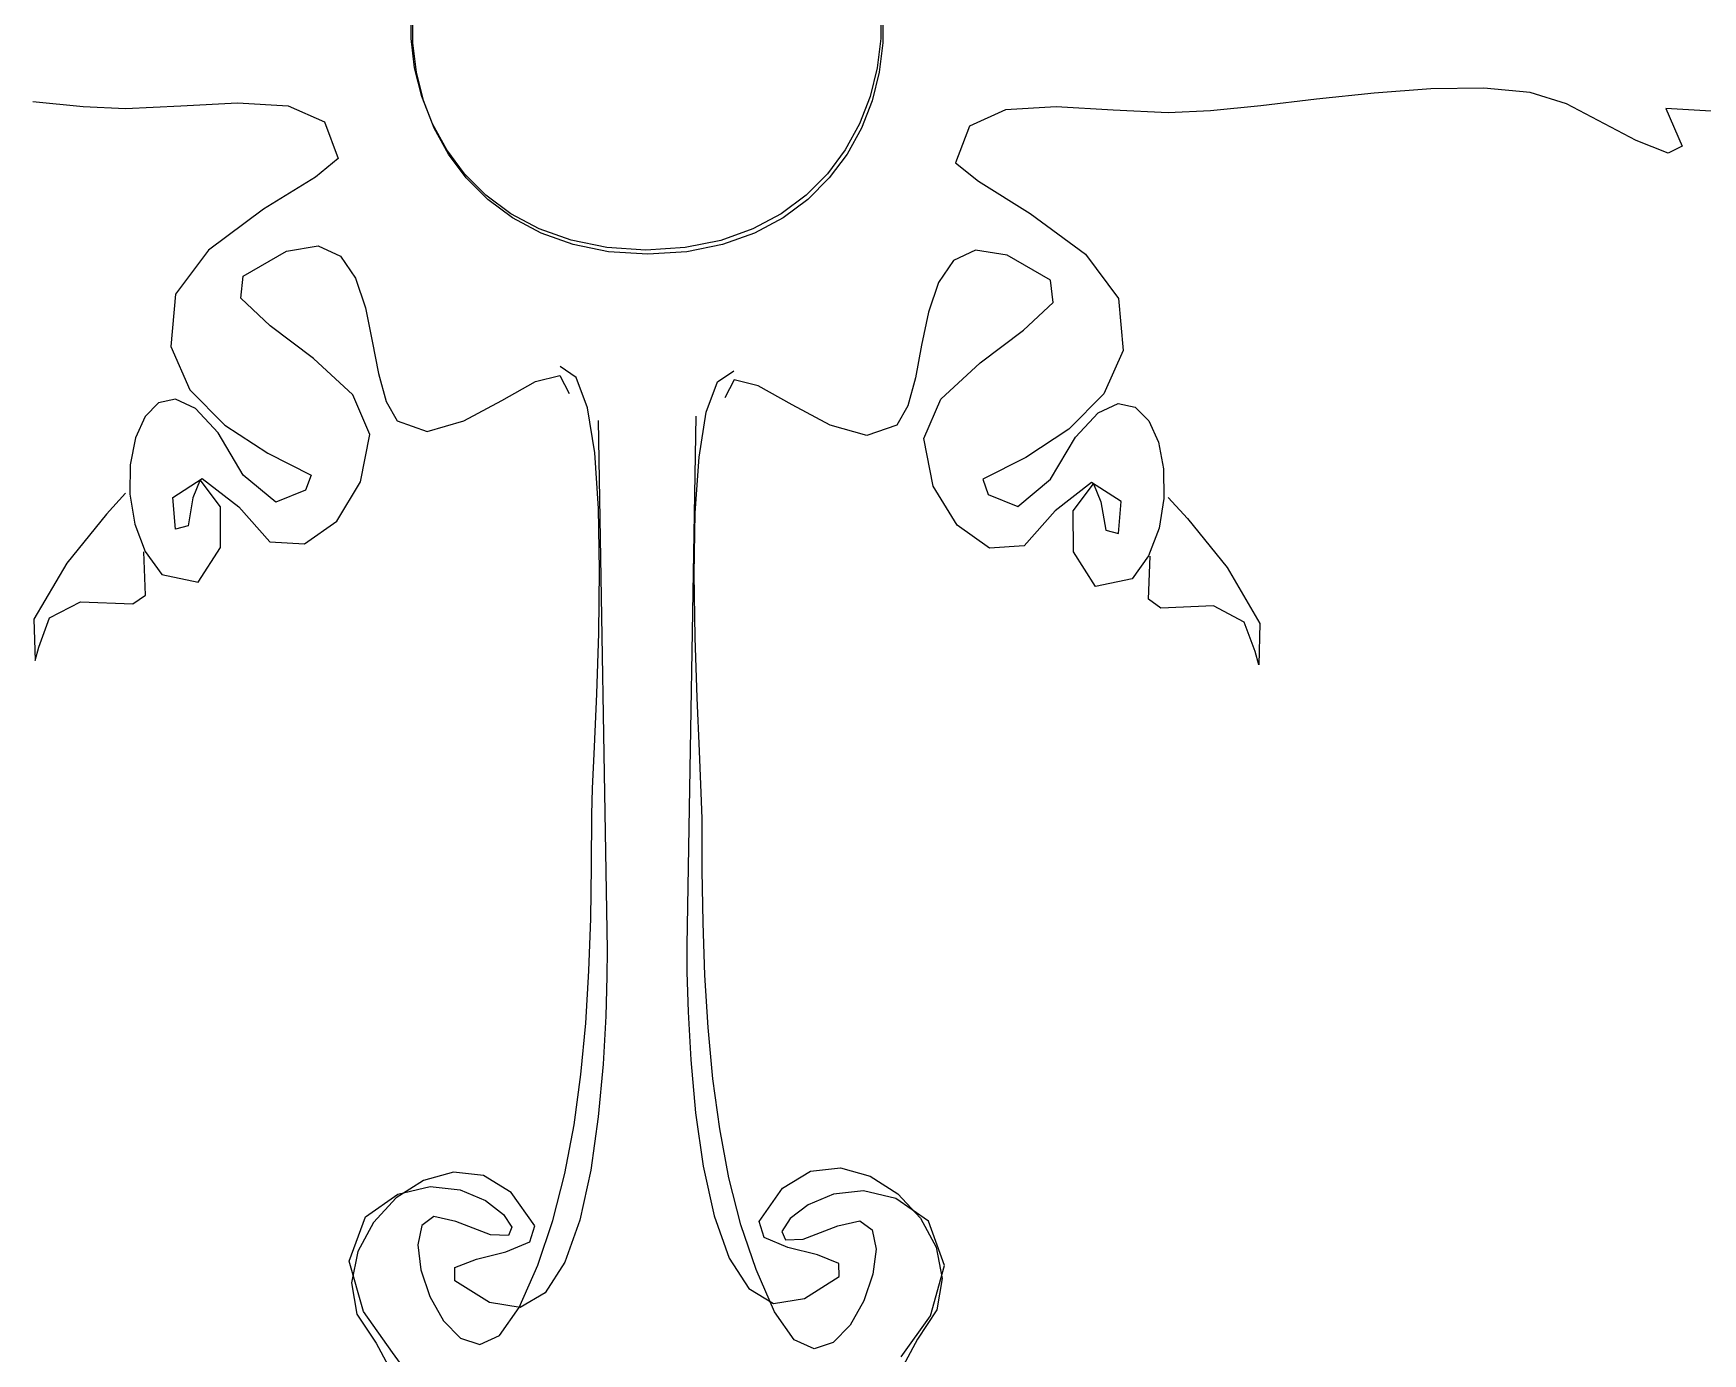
# Model space of a CAD drawing. Header units: centimetres. Extents: x -377343 to 693706, y 194584 to 813780.
# Drawn here: x 194837.48 to 194879.01, y 498032.04 to 498064.91 of the extents above; entities that cross this region are included whole.
import ezdxf

# ---------------------------------------------------------------- set-up
doc = ezdxf.new("R2010")
doc.units = ezdxf.units.CM
doc.layers.add('Layer1', color=7, linetype='Continuous')
doc.layers.add('PIPA', color=11, linetype='Continuous')

msp = doc.modelspace()

# ---------------------------------------------------------------- linework, layer by layer
at = {"layer": 'Layer1'}
for p, q in [((194846.876, 498064.779), (194846.876, 498065.513)), ((194846.876, 498064.779), (194846.876, 498065.513)), ((194846.922, 498064.673), (194846.922, 498065.407)), ((194846.922, 498064.673), (194846.922, 498065.407)), ((194858.565, 498065.511), (194858.565, 498064.778)), ((194858.565, 498065.511), (194858.565, 498064.778)), ((194858.611, 498065.405), (194858.611, 498064.672)), ((194858.611, 498065.405), (194858.611, 498064.672)), ((194846.964, 498064.051), (194846.876, 498064.779)), ((194846.964, 498064.051), (194846.876, 498064.779)), ((194847.01, 498063.945), (194846.922, 498064.673)), ((194847.01, 498063.945), (194846.922, 498064.673)), ((194858.565, 498064.778), (194858.476, 498064.05)), ((194858.565, 498064.778), (194858.476, 498064.05)), ((194858.611, 498064.672), (194858.522, 498063.944)), ((194858.611, 498064.672), (194858.522, 498063.944)), ((194847.141, 498063.34), (194846.964, 498064.051)), ((194847.141, 498063.34), (194846.964, 498064.051)), ((194858.476, 498064.05), (194858.299, 498063.338)), ((194858.476, 498064.05), (194858.299, 498063.338)), ((194847.187, 498063.234), (194847.01, 498063.945)), ((194847.187, 498063.234), (194847.01, 498063.945)), ((194858.522, 498063.944), (194858.345, 498063.232)), ((194858.522, 498063.944), (194858.345, 498063.232)), ((194837.462, 498063.213), (194838.717, 498063.086)), ((194837.462, 498063.213), (194838.717, 498063.086)), ((194841.143, 498063.101), (194842.558, 498063.183)), ((194841.143, 498063.101), (194842.558, 498063.183)), ((194842.558, 498063.183), (194843.816, 498063.108)), ((194842.558, 498063.183), (194843.816, 498063.108)), ((194847.407, 498062.656), (194847.141, 498063.34)), ((194847.407, 498062.656), (194847.141, 498063.34)), ((194847.453, 498062.55), (194847.187, 498063.234)), ((194847.453, 498062.55), (194847.187, 498063.234)), ((194858.299, 498063.338), (194858.033, 498062.655)), ((194858.299, 498063.338), (194858.033, 498062.655)), ((194858.345, 498063.232), (194858.079, 498062.549)), ((194858.345, 498063.232), (194858.079, 498062.549)), ((194869.405, 498063.267), (194868.024, 498063.107)), ((194869.405, 498063.267), (194868.024, 498063.107)), ((194870.839, 498063.422), (194869.405, 498063.267)), ((194870.839, 498063.422), (194869.405, 498063.267)), ((194872.252, 498063.528), (194870.839, 498063.422)), ((194872.252, 498063.528), (194870.839, 498063.422)), ((194873.57, 498063.547), (194872.252, 498063.528)), ((194873.57, 498063.547), (194872.252, 498063.528)), ((194874.719, 498063.436), (194873.57, 498063.547)), ((194874.719, 498063.436), (194873.57, 498063.547)), ((194875.625, 498063.154), (194874.719, 498063.436)), ((194875.625, 498063.154), (194874.719, 498063.436)), ((194838.717, 498063.086), (194839.771, 498063.035)), ((194838.717, 498063.086), (194839.771, 498063.035)), ((194839.771, 498063.035), (194841.143, 498063.101)), ((194839.771, 498063.035), (194841.143, 498063.101)), ((194843.816, 498063.108), (194844.718, 498062.704)), ((194843.816, 498063.108), (194844.718, 498062.704)), ((194861.67, 498063.002), (194860.768, 498062.598)), ((194861.67, 498063.002), (194860.768, 498062.598)), ((194862.929, 498063.077), (194861.67, 498063.002)), ((194862.929, 498063.077), (194861.67, 498063.002)), ((194864.344, 498062.995), (194862.929, 498063.077)), ((194864.344, 498062.995), (194862.929, 498063.077)), ((194865.716, 498062.929), (194864.344, 498062.995)), ((194865.716, 498062.929), (194864.344, 498062.995)), ((194866.77, 498062.98), (194865.716, 498062.929)), ((194866.77, 498062.98), (194865.716, 498062.929)), ((194868.024, 498063.107), (194866.77, 498062.98)), ((194868.024, 498063.107), (194866.77, 498062.98)), ((194876.412, 498062.743), (194875.625, 498063.154)), ((194876.412, 498062.743), (194875.625, 498063.154)), ((194878.102, 498063.042), (194878.504, 498062.102)), ((194878.102, 498063.042), (194878.504, 498062.102)), ((194879.787, 498062.936), (194878.102, 498063.042)), ((194879.787, 498062.936), (194878.102, 498063.042)), ((194844.718, 498062.704), (194845.063, 498061.796)), ((194844.718, 498062.704), (194845.063, 498061.796)), ((194847.761, 498062.011), (194847.407, 498062.656)), ((194847.761, 498062.011), (194847.407, 498062.656)), ((194847.807, 498061.905), (194847.453, 498062.55)), ((194847.807, 498061.905), (194847.453, 498062.55)), ((194858.033, 498062.655), (194857.679, 498062.01)), ((194858.033, 498062.655), (194857.679, 498062.01)), ((194858.079, 498062.549), (194857.725, 498061.904)), ((194858.079, 498062.549), (194857.725, 498061.904)), ((194860.768, 498062.598), (194860.423, 498061.69)), ((194860.768, 498062.598), (194860.423, 498061.69)), ((194877.357, 498062.239), (194876.412, 498062.743)), ((194877.357, 498062.239), (194876.412, 498062.743)), ((194848.204, 498061.416), (194847.761, 498062.011)), ((194848.204, 498061.416), (194847.761, 498062.011)), ((194857.679, 498062.01), (194857.236, 498061.415)), ((194857.679, 498062.01), (194857.236, 498061.415)), ((194878.155, 498061.93), (194877.357, 498062.239)), ((194878.155, 498061.93), (194877.357, 498062.239)), ((194878.504, 498062.102), (194878.155, 498061.93)), ((194878.504, 498062.102), (194878.155, 498061.93)), ((194845.063, 498061.796), (194844.493, 498061.332)), ((194845.063, 498061.796), (194844.493, 498061.332)), ((194848.249, 498061.31), (194847.807, 498061.905)), ((194848.249, 498061.31), (194847.807, 498061.905)), ((194857.725, 498061.904), (194857.282, 498061.309)), ((194857.725, 498061.904), (194857.282, 498061.309)), ((194860.423, 498061.69), (194860.993, 498061.226)), ((194860.423, 498061.69), (194860.993, 498061.226)), ((194844.493, 498061.332), (194843.205, 498060.53)), ((194844.493, 498061.332), (194843.205, 498060.53)), ((194848.735, 498060.882), (194848.204, 498061.416)), ((194848.735, 498060.882), (194848.204, 498061.416)), ((194848.781, 498060.776), (194848.249, 498061.31)), ((194848.781, 498060.776), (194848.249, 498061.31)), ((194857.236, 498061.415), (194856.705, 498060.881)), ((194857.236, 498061.415), (194856.705, 498060.881)), ((194857.282, 498061.309), (194856.751, 498060.775)), ((194857.282, 498061.309), (194856.751, 498060.775)), ((194860.993, 498061.226), (194862.281, 498060.424)), ((194860.993, 498061.226), (194862.281, 498060.424)), ((194849.355, 498060.42), (194848.735, 498060.882)), ((194849.355, 498060.42), (194848.735, 498060.882)), ((194849.4, 498060.314), (194848.781, 498060.776)), ((194849.4, 498060.314), (194848.781, 498060.776)), ((194856.705, 498060.881), (194856.085, 498060.419)), ((194856.705, 498060.881), (194856.085, 498060.419)), ((194856.751, 498060.775), (194856.131, 498060.313)), ((194856.751, 498060.775), (194856.131, 498060.313)), ((194843.205, 498060.53), (194841.833, 498059.516)), ((194843.205, 498060.53), (194841.833, 498059.516)), ((194850.063, 498060.041), (194849.355, 498060.42)), ((194850.063, 498060.041), (194849.355, 498060.42)), ((194850.109, 498059.935), (194849.4, 498060.314)), ((194850.109, 498059.935), (194849.4, 498060.314)), ((194856.085, 498060.419), (194855.377, 498060.041)), ((194856.085, 498060.419), (194855.377, 498060.041)), ((194856.131, 498060.313), (194855.423, 498059.935)), ((194856.131, 498060.313), (194855.423, 498059.935)), ((194862.281, 498060.424), (194863.654, 498059.41)), ((194862.281, 498060.424), (194863.654, 498059.41)), ((194850.86, 498059.757), (194850.063, 498060.041)), ((194850.86, 498059.757), (194850.063, 498060.041)), ((194850.906, 498059.651), (194850.109, 498059.935)), ((194850.906, 498059.651), (194850.109, 498059.935)), ((194855.377, 498060.041), (194854.58, 498059.756)), ((194855.377, 498060.041), (194854.58, 498059.756)), ((194855.423, 498059.935), (194854.626, 498059.65)), ((194855.423, 498059.935), (194854.626, 498059.65)), ((194841.833, 498059.516), (194841.009, 498058.418)), ((194841.833, 498059.516), (194841.009, 498058.418)), ((194842.698, 498058.869), (194843.775, 498059.49)), ((194842.698, 498058.869), (194843.775, 498059.49)), ((194843.775, 498059.49), (194844.563, 498059.621)), ((194843.775, 498059.49), (194844.563, 498059.621)), ((194844.563, 498059.621), (194845.117, 498059.361)), ((194844.563, 498059.621), (194845.117, 498059.361)), ((194851.745, 498059.577), (194850.86, 498059.757)), ((194851.745, 498059.577), (194850.86, 498059.757)), ((194851.791, 498059.471), (194850.906, 498059.651)), ((194851.791, 498059.471), (194850.906, 498059.651)), ((194852.719, 498059.515), (194851.745, 498059.577)), ((194852.719, 498059.515), (194851.745, 498059.577)), ((194852.765, 498059.409), (194851.791, 498059.471)), ((194852.765, 498059.409), (194851.791, 498059.471)), ((194852.72, 498059.515), (194852.719, 498059.515)), ((194852.72, 498059.515), (194852.719, 498059.515)), ((194853.694, 498059.577), (194852.72, 498059.515)), ((194853.694, 498059.577), (194852.72, 498059.515)), ((194853.74, 498059.471), (194852.766, 498059.409)), ((194853.74, 498059.471), (194852.766, 498059.409)), ((194854.58, 498059.756), (194853.694, 498059.577)), ((194854.58, 498059.756), (194853.694, 498059.577)), ((194854.626, 498059.65), (194853.74, 498059.471)), ((194854.626, 498059.65), (194853.74, 498059.471)), ((194860.923, 498059.515), (194860.369, 498059.255)), ((194860.923, 498059.515), (194860.369, 498059.255)), ((194861.711, 498059.384), (194860.923, 498059.515)), ((194861.711, 498059.384), (194860.923, 498059.515)), ((194845.117, 498059.361), (194845.491, 498058.812)), ((194845.117, 498059.361), (194845.491, 498058.812)), ((194852.766, 498059.409), (194852.765, 498059.409)), ((194852.766, 498059.409), (194852.765, 498059.409)), ((194860.369, 498059.255), (194859.996, 498058.706)), ((194860.369, 498059.255), (194859.996, 498058.706)), ((194862.788, 498058.763), (194861.711, 498059.384)), ((194862.788, 498058.763), (194861.711, 498059.384)), ((194863.654, 498059.41), (194864.477, 498058.312)), ((194863.654, 498059.41), (194864.477, 498058.312)), ((194842.637, 498058.318), (194842.698, 498058.869)), ((194842.637, 498058.318), (194842.698, 498058.869)), ((194845.491, 498058.812), (194845.737, 498058.075)), ((194845.491, 498058.812), (194845.737, 498058.075)), ((194859.996, 498058.706), (194859.75, 498057.969)), ((194859.996, 498058.706), (194859.75, 498057.969)), ((194862.849, 498058.212), (194862.788, 498058.763)), ((194862.849, 498058.212), (194862.788, 498058.763)), ((194841.009, 498058.418), (194840.896, 498057.117)), ((194841.009, 498058.418), (194840.896, 498057.117)), ((194843.37, 498057.627), (194842.637, 498058.318)), ((194843.37, 498057.627), (194842.637, 498058.318)), ((194862.116, 498057.521), (194862.849, 498058.212)), ((194862.116, 498057.521), (194862.849, 498058.212)), ((194864.477, 498058.312), (194864.591, 498057.011)), ((194864.477, 498058.312), (194864.591, 498057.011)), ((194845.737, 498058.075), (194845.91, 498057.25)), ((194845.737, 498058.075), (194845.91, 498057.25)), ((194859.75, 498057.969), (194859.577, 498057.144)), ((194859.75, 498057.969), (194859.577, 498057.144)), ((194844.45, 498056.817), (194843.37, 498057.627)), ((194844.45, 498056.817), (194843.37, 498057.627)), ((194861.037, 498056.711), (194862.116, 498057.521)), ((194861.037, 498056.711), (194862.116, 498057.521)), ((194840.896, 498057.117), (194841.371, 498056.038)), ((194840.896, 498057.117), (194841.371, 498056.038)), ((194845.91, 498057.25), (194846.063, 498056.44)), ((194845.91, 498057.25), (194846.063, 498056.44)), ((194859.577, 498057.144), (194859.423, 498056.334)), ((194859.577, 498057.144), (194859.423, 498056.334)), ((194864.591, 498057.011), (194864.115, 498055.932)), ((194864.591, 498057.011), (194864.115, 498055.932)), ((194845.426, 498055.91), (194844.45, 498056.817)), ((194845.426, 498055.91), (194844.45, 498056.817)), ((194850.986, 498056.341), (194850.581, 498056.617)), ((194850.986, 498056.341), (194850.581, 498056.617)), ((194860.06, 498055.804), (194861.037, 498056.711)), ((194860.06, 498055.804), (194861.037, 498056.711)), ((194846.063, 498056.44), (194846.251, 498055.745)), ((194846.063, 498056.44), (194846.251, 498055.745)), ((194849.131, 498055.772), (194849.972, 498056.241)), ((194849.131, 498055.772), (194849.972, 498056.241)), ((194849.972, 498056.241), (194850.575, 498056.391)), ((194849.972, 498056.241), (194850.575, 498056.391)), ((194850.575, 498056.391), (194850.806, 498055.941)), ((194850.575, 498056.391), (194850.806, 498055.941)), ((194851.268, 498055.587), (194850.986, 498056.341)), ((194851.268, 498055.587), (194850.986, 498056.341)), ((194854.218, 498055.481), (194854.5, 498056.235)), ((194854.218, 498055.481), (194854.5, 498056.235)), ((194854.5, 498056.235), (194854.906, 498056.51)), ((194854.5, 498056.235), (194854.906, 498056.51)), ((194854.911, 498056.285), (194854.68, 498055.835)), ((194854.911, 498056.285), (194854.68, 498055.835)), ((194855.514, 498056.135), (194854.911, 498056.285)), ((194855.514, 498056.135), (194854.911, 498056.285)), ((194856.355, 498055.666), (194855.514, 498056.135)), ((194856.355, 498055.666), (194855.514, 498056.135)), ((194859.423, 498056.334), (194859.235, 498055.639)), ((194859.423, 498056.334), (194859.235, 498055.639)), ((194840.59, 498055.714), (194840.254, 498055.372)), ((194840.59, 498055.714), (194840.254, 498055.372)), ((194841.013, 498055.801), (194840.59, 498055.714)), ((194841.013, 498055.801), (194840.59, 498055.714)), ((194841.512, 498055.571), (194841.013, 498055.801)), ((194841.512, 498055.571), (194841.013, 498055.801)), ((194841.371, 498056.038), (194842.242, 498055.159)), ((194841.371, 498056.038), (194842.242, 498055.159)), ((194845.851, 498054.927), (194845.426, 498055.91)), ((194845.851, 498054.927), (194845.426, 498055.91)), ((194846.251, 498055.745), (194846.527, 498055.265)), ((194846.251, 498055.745), (194846.527, 498055.265)), ((194848.187, 498055.265), (194849.131, 498055.772)), ((194848.187, 498055.265), (194849.131, 498055.772)), ((194859.635, 498054.821), (194860.06, 498055.804)), ((194859.635, 498054.821), (194860.06, 498055.804)), ((194864.115, 498055.932), (194863.245, 498055.053)), ((194864.115, 498055.932), (194863.245, 498055.053)), ((194863.974, 498055.465), (194864.474, 498055.695)), ((194863.974, 498055.465), (194864.474, 498055.695)), ((194864.474, 498055.695), (194864.897, 498055.608)), ((194864.474, 498055.695), (194864.897, 498055.608)), ((194840.254, 498055.372), (194840.017, 498054.837)), ((194840.254, 498055.372), (194840.017, 498054.837)), ((194842.078, 498054.963), (194841.512, 498055.571)), ((194842.078, 498054.963), (194841.512, 498055.571)), ((194851.446, 498054.464), (194851.268, 498055.587)), ((194851.446, 498054.464), (194851.268, 498055.587)), ((194851.527, 498055.272), (194851.753, 498042.097)), ((194851.527, 498055.272), (194851.753, 498042.097)), ((194853.959, 498055.378), (194853.734, 498042.203)), ((194853.959, 498055.378), (194853.734, 498042.203)), ((194854.04, 498054.358), (194854.218, 498055.481)), ((194854.04, 498054.358), (194854.218, 498055.481)), ((194857.3, 498055.159), (194856.355, 498055.666)), ((194857.3, 498055.159), (194856.355, 498055.666)), ((194859.235, 498055.639), (194858.959, 498055.159)), ((194859.235, 498055.639), (194858.959, 498055.159)), ((194863.409, 498054.857), (194863.974, 498055.465)), ((194863.409, 498054.857), (194863.974, 498055.465)), ((194864.897, 498055.608), (194865.232, 498055.266)), ((194864.897, 498055.608), (194865.232, 498055.266)), ((194842.698, 498053.914), (194842.078, 498054.963)), ((194842.698, 498053.914), (194842.078, 498054.963)), ((194842.242, 498055.159), (194843.312, 498054.458)), ((194842.242, 498055.159), (194843.312, 498054.458)), ((194845.62, 498053.745), (194845.851, 498054.927)), ((194845.62, 498053.745), (194845.851, 498054.927)), ((194846.527, 498055.265), (194847.274, 498055.002)), ((194846.527, 498055.265), (194847.274, 498055.002)), ((194847.274, 498055.002), (194848.187, 498055.265)), ((194847.274, 498055.002), (194848.187, 498055.265)), ((194858.212, 498054.896), (194857.3, 498055.159)), ((194858.212, 498054.896), (194857.3, 498055.159)), ((194858.959, 498055.159), (194858.212, 498054.896)), ((194858.959, 498055.159), (194858.212, 498054.896)), ((194863.245, 498055.053), (194862.175, 498054.352)), ((194863.245, 498055.053), (194862.175, 498054.352)), ((194862.788, 498053.808), (194863.409, 498054.857)), ((194862.788, 498053.808), (194863.409, 498054.857)), ((194865.232, 498055.266), (194865.47, 498054.731)), ((194865.232, 498055.266), (194865.47, 498054.731)), ((194840.017, 498054.837), (194839.888, 498054.171)), ((194840.017, 498054.837), (194839.888, 498054.171)), ((194843.312, 498054.458), (194844.387, 498053.914)), ((194843.312, 498054.458), (194844.387, 498053.914)), ((194851.539, 498053.082), (194851.446, 498054.464)), ((194851.539, 498053.082), (194851.446, 498054.464)), ((194859.867, 498053.639), (194859.635, 498054.821)), ((194859.867, 498053.639), (194859.635, 498054.821)), ((194865.47, 498054.731), (194865.599, 498054.065)), ((194865.47, 498054.731), (194865.599, 498054.065)), ((194839.888, 498054.171), (194839.878, 498053.436)), ((194839.888, 498054.171), (194839.878, 498053.436)), ((194853.947, 498052.976), (194854.04, 498054.358)), ((194853.947, 498052.976), (194854.04, 498054.358)), ((194862.175, 498054.352), (194861.099, 498053.808)), ((194862.175, 498054.352), (194861.099, 498053.808)), ((194865.599, 498054.065), (194865.608, 498053.33)), ((194865.599, 498054.065), (194865.608, 498053.33)), ((194840.943, 498053.359), (194841.677, 498053.831)), ((194840.943, 498053.359), (194841.677, 498053.831)), ((194841.627, 498053.798), (194841.446, 498053.351)), ((194841.627, 498053.798), (194841.446, 498053.351)), ((194842.135, 498053.126), (194841.627, 498053.798)), ((194842.135, 498053.126), (194841.627, 498053.798)), ((194841.677, 498053.831), (194842.586, 498053.126)), ((194841.677, 498053.831), (194842.586, 498053.126)), ((194843.512, 498053.238), (194842.698, 498053.914)), ((194843.512, 498053.238), (194842.698, 498053.914)), ((194844.387, 498053.914), (194844.25, 498053.539)), ((194844.387, 498053.914), (194844.25, 498053.539)), ((194845.026, 498052.769), (194845.62, 498053.745)), ((194845.026, 498052.769), (194845.62, 498053.745)), ((194860.46, 498052.663), (194859.867, 498053.639)), ((194860.46, 498052.663), (194859.867, 498053.639)), ((194861.099, 498053.808), (194861.237, 498053.433)), ((194861.099, 498053.808), (194861.237, 498053.433)), ((194861.975, 498053.132), (194862.788, 498053.808)), ((194861.975, 498053.132), (194862.788, 498053.808)), ((194863.81, 498053.725), (194862.901, 498053.02)), ((194863.81, 498053.725), (194862.901, 498053.02)), ((194863.351, 498053.02), (194863.86, 498053.692)), ((194863.351, 498053.02), (194863.86, 498053.692)), ((194864.544, 498053.253), (194863.81, 498053.725)), ((194864.544, 498053.253), (194863.81, 498053.725)), ((194863.86, 498053.692), (194864.041, 498053.245)), ((194863.86, 498053.692), (194864.041, 498053.245)), ((194839.771, 498053.464), (194839.292, 498052.939)), ((194839.771, 498053.464), (194839.292, 498052.939)), ((194839.878, 498053.436), (194839.998, 498052.694)), ((194839.878, 498053.436), (194839.998, 498052.694)), ((194841.009, 498052.563), (194840.943, 498053.359)), ((194841.009, 498052.563), (194840.943, 498053.359)), ((194841.446, 498053.351), (194841.328, 498052.651)), ((194841.446, 498053.351), (194841.328, 498052.651)), ((194844.25, 498053.539), (194843.512, 498053.238)), ((194844.25, 498053.539), (194843.512, 498053.238)), ((194861.237, 498053.433), (194861.975, 498053.132)), ((194861.237, 498053.433), (194861.975, 498053.132)), ((194864.041, 498053.245), (194864.159, 498052.545)), ((194864.041, 498053.245), (194864.159, 498052.545)), ((194864.477, 498052.457), (194864.544, 498053.253)), ((194864.477, 498052.457), (194864.544, 498053.253)), ((194865.608, 498053.33), (194865.488, 498052.588)), ((194865.608, 498053.33), (194865.488, 498052.588)), ((194865.716, 498053.357), (194866.194, 498052.833)), ((194865.716, 498053.357), (194866.194, 498052.833)), ((194839.292, 498052.939), (194838.307, 498051.718)), ((194839.292, 498052.939), (194838.307, 498051.718)), ((194842.131, 498052.112), (194842.135, 498053.126)), ((194842.131, 498052.112), (194842.135, 498053.126)), ((194842.586, 498053.126), (194843.358, 498052.254)), ((194842.586, 498053.126), (194843.358, 498052.254)), ((194851.566, 498051.549), (194851.539, 498053.082)), ((194851.566, 498051.549), (194851.539, 498053.082)), ((194853.92, 498051.443), (194853.947, 498052.976)), ((194853.92, 498051.443), (194853.947, 498052.976)), ((194862.901, 498053.02), (194862.129, 498052.148)), ((194862.901, 498053.02), (194862.129, 498052.148)), ((194863.355, 498052.006), (194863.351, 498053.02)), ((194863.355, 498052.006), (194863.351, 498053.02)), ((194866.194, 498052.833), (194867.18, 498051.612)), ((194866.194, 498052.833), (194867.18, 498051.612)), ((194839.998, 498052.694), (194840.259, 498052.007)), ((194839.998, 498052.694), (194840.259, 498052.007)), ((194841.328, 498052.651), (194841.009, 498052.563)), ((194841.328, 498052.651), (194841.009, 498052.563)), ((194844.222, 498052.203), (194845.026, 498052.769)), ((194844.222, 498052.203), (194845.026, 498052.769)), ((194861.265, 498052.097), (194860.46, 498052.663)), ((194861.265, 498052.097), (194860.46, 498052.663)), ((194864.159, 498052.545), (194864.477, 498052.457)), ((194864.159, 498052.545), (194864.477, 498052.457)), ((194865.488, 498052.588), (194865.227, 498051.901)), ((194865.488, 498052.588), (194865.227, 498051.901)), ((194840.263, 498050.928), (194840.221, 498052)), ((194840.263, 498050.928), (194840.221, 498052)), ((194840.259, 498052.007), (194840.671, 498051.437)), ((194840.259, 498052.007), (194840.671, 498051.437)), ((194841.577, 498051.249), (194842.131, 498052.112)), ((194841.577, 498051.249), (194842.131, 498052.112)), ((194843.358, 498052.254), (194844.222, 498052.203)), ((194843.358, 498052.254), (194844.222, 498052.203)), ((194862.129, 498052.148), (194861.265, 498052.097)), ((194862.129, 498052.148), (194861.265, 498052.097)), ((194863.91, 498051.143), (194863.355, 498052.006)), ((194863.91, 498051.143), (194863.355, 498052.006)), ((194838.307, 498051.718), (194837.49, 498050.328)), ((194838.307, 498051.718), (194837.49, 498050.328)), ((194851.546, 498049.976), (194851.566, 498051.549)), ((194851.546, 498049.976), (194851.566, 498051.549)), ((194865.227, 498051.901), (194864.815, 498051.331)), ((194865.227, 498051.901), (194864.815, 498051.331)), ((194865.224, 498050.822), (194865.265, 498051.894)), ((194865.224, 498050.822), (194865.265, 498051.894)), ((194867.18, 498051.612), (194867.996, 498050.222)), ((194867.18, 498051.612), (194867.996, 498050.222)), ((194840.671, 498051.437), (194841.577, 498051.249)), ((194840.671, 498051.437), (194841.577, 498051.249)), ((194853.941, 498049.87), (194853.92, 498051.443)), ((194853.941, 498049.87), (194853.92, 498051.443)), ((194864.815, 498051.331), (194863.91, 498051.143)), ((194864.815, 498051.331), (194863.91, 498051.143)), ((194837.877, 498050.356), (194838.645, 498050.761)), ((194837.877, 498050.356), (194838.645, 498050.761)), ((194838.645, 498050.761), (194839.954, 498050.707)), ((194838.645, 498050.761), (194839.954, 498050.707)), ((194839.954, 498050.707), (194840.263, 498050.928)), ((194839.954, 498050.707), (194840.263, 498050.928)), ((194865.532, 498050.601), (194865.224, 498050.822)), ((194865.532, 498050.601), (194865.224, 498050.822)), ((194837.49, 498050.328), (194837.519, 498049.297)), ((194837.49, 498050.328), (194837.519, 498049.297)), ((194837.61, 498049.627), (194837.877, 498050.356)), ((194837.61, 498049.627), (194837.877, 498050.356)), ((194866.842, 498050.655), (194865.532, 498050.601)), ((194866.842, 498050.655), (194865.532, 498050.601)), ((194867.609, 498050.25), (194866.842, 498050.655)), ((194867.609, 498050.25), (194866.842, 498050.655)), ((194851.497, 498048.472), (194851.546, 498049.976)), ((194851.497, 498048.472), (194851.546, 498049.976)), ((194867.876, 498049.521), (194867.609, 498050.25)), ((194867.876, 498049.521), (194867.609, 498050.25)), ((194867.996, 498050.222), (194867.968, 498049.191)), ((194867.996, 498050.222), (194867.968, 498049.191)), ((194837.519, 498049.297), (194837.61, 498049.627)), ((194837.519, 498049.297), (194837.61, 498049.627)), ((194853.99, 498048.366), (194853.941, 498049.87)), ((194853.99, 498048.366), (194853.941, 498049.87)), ((194867.968, 498049.191), (194867.876, 498049.521)), ((194867.968, 498049.191), (194867.876, 498049.521)), ((194851.438, 498047.147), (194851.497, 498048.472)), ((194851.438, 498047.147), (194851.497, 498048.472)), ((194854.048, 498047.041), (194853.99, 498048.366)), ((194854.048, 498047.041), (194853.99, 498048.366)), ((194851.39, 498046.109), (194851.438, 498047.147)), ((194851.39, 498046.109), (194851.438, 498047.147)), ((194854.097, 498046.003), (194854.048, 498047.041)), ((194854.097, 498046.003), (194854.048, 498047.041)), ((194851.369, 498045.468), (194851.39, 498046.109)), ((194851.369, 498045.468), (194851.39, 498046.109)), ((194854.117, 498045.362), (194854.097, 498046.003)), ((194854.117, 498045.362), (194854.097, 498046.003)), ((194851.364, 498044.176), (194851.369, 498045.468)), ((194851.364, 498044.176), (194851.369, 498045.468)), ((194854.122, 498044.07), (194854.117, 498045.362)), ((194854.122, 498044.07), (194854.117, 498045.362)), ((194851.344, 498042.873), (194851.364, 498044.176)), ((194851.344, 498042.873), (194851.364, 498044.176)), ((194854.143, 498042.767), (194854.122, 498044.07)), ((194854.143, 498042.767), (194854.122, 498044.07)), ((194851.299, 498041.569), (194851.344, 498042.873)), ((194851.299, 498041.569), (194851.344, 498042.873)), ((194854.187, 498041.463), (194854.143, 498042.767)), ((194854.187, 498041.463), (194854.143, 498042.767)), ((194851.753, 498042.097), (194851.747, 498041.431)), ((194851.753, 498042.097), (194851.747, 498041.431)), ((194853.734, 498042.203), (194853.74, 498041.537)), ((194853.734, 498042.203), (194853.74, 498041.537)), ((194851.221, 498040.272), (194851.299, 498041.569)), ((194851.221, 498040.272), (194851.299, 498041.569)), ((194851.747, 498041.431), (194851.718, 498040.448)), ((194851.747, 498041.431), (194851.718, 498040.448)), ((194853.74, 498041.537), (194853.768, 498040.554)), ((194853.74, 498041.537), (194853.768, 498040.554)), ((194854.265, 498040.166), (194854.187, 498041.463)), ((194854.265, 498040.166), (194854.187, 498041.463)), ((194851.718, 498040.448), (194851.652, 498039.249)), ((194851.718, 498040.448), (194851.652, 498039.249)), ((194853.768, 498040.554), (194853.834, 498039.355)), ((194853.768, 498040.554), (194853.834, 498039.355)), ((194851.102, 498038.994), (194851.221, 498040.272)), ((194851.102, 498038.994), (194851.221, 498040.272)), ((194854.385, 498038.888), (194854.265, 498040.166)), ((194854.385, 498038.888), (194854.265, 498040.166)), ((194851.652, 498039.249), (194851.533, 498037.935)), ((194851.652, 498039.249), (194851.533, 498037.935)), ((194853.834, 498039.355), (194853.954, 498038.041)), ((194853.834, 498039.355), (194853.954, 498038.041)), ((194850.931, 498037.742), (194851.102, 498038.994)), ((194850.931, 498037.742), (194851.102, 498038.994)), ((194854.555, 498037.636), (194854.385, 498038.888)), ((194854.555, 498037.636), (194854.385, 498038.888)), ((194851.533, 498037.935), (194851.344, 498036.607)), ((194851.533, 498037.935), (194851.344, 498036.607)), ((194853.954, 498038.041), (194854.142, 498036.713)), ((194853.954, 498038.041), (194854.142, 498036.713)), ((194850.701, 498036.527), (194850.931, 498037.742)), ((194850.701, 498036.527), (194850.931, 498037.742)), ((194854.785, 498036.421), (194854.555, 498037.636)), ((194854.785, 498036.421), (194854.555, 498037.636)), ((194851.344, 498036.607), (194851.072, 498035.368)), ((194851.344, 498036.607), (194851.072, 498035.368)), ((194854.142, 498036.713), (194854.415, 498035.474)), ((194854.142, 498036.713), (194854.415, 498035.474)), ((194856.117, 498036.161), (194856.81, 498036.586)), ((194856.117, 498036.161), (194856.81, 498036.586)), ((194856.81, 498036.586), (194857.557, 498036.667)), ((194856.81, 498036.586), (194857.557, 498036.667)), ((194857.557, 498036.667), (194858.301, 498036.46)), ((194857.557, 498036.667), (194858.301, 498036.46)), ((194847.185, 498036.354), (194846.502, 498035.918)), ((194847.185, 498036.354), (194846.502, 498035.918)), ((194846.546, 498036.014), (194847.353, 498036.204)), ((194846.546, 498036.014), (194847.353, 498036.204)), ((194847.929, 498036.561), (194847.185, 498036.354)), ((194847.929, 498036.561), (194847.185, 498036.354)), ((194847.353, 498036.204), (194848.099, 498036.118)), ((194847.353, 498036.204), (194848.099, 498036.118)), ((194848.676, 498036.48), (194847.929, 498036.561)), ((194848.676, 498036.48), (194847.929, 498036.561)), ((194849.369, 498036.055), (194848.676, 498036.48)), ((194849.369, 498036.055), (194848.676, 498036.48)), ((194850.403, 498035.357), (194850.701, 498036.527)), ((194850.403, 498035.357), (194850.701, 498036.527)), ((194855.083, 498035.251), (194854.785, 498036.421)), ((194855.083, 498035.251), (194854.785, 498036.421)), ((194858.301, 498036.46), (194858.984, 498036.024)), ((194858.301, 498036.46), (194858.984, 498036.024)), ((194845.739, 498035.447), (194846.546, 498036.014)), ((194845.739, 498035.447), (194846.546, 498036.014)), ((194846.502, 498035.918), (194845.938, 498035.309)), ((194846.502, 498035.918), (194845.938, 498035.309)), ((194848.099, 498036.118), (194848.726, 498035.854)), ((194848.099, 498036.118), (194848.726, 498035.854)), ((194848.726, 498035.854), (194849.174, 498035.511)), ((194848.726, 498035.854), (194849.174, 498035.511)), ((194849.951, 498035.228), (194849.369, 498036.055)), ((194849.951, 498035.228), (194849.369, 498036.055)), ((194855.536, 498035.334), (194856.117, 498036.161)), ((194855.536, 498035.334), (194856.117, 498036.161)), ((194857.387, 498036.012), (194856.76, 498035.748)), ((194857.387, 498036.012), (194856.76, 498035.748)), ((194858.133, 498036.098), (194857.387, 498036.012)), ((194858.133, 498036.098), (194857.387, 498036.012)), ((194858.94, 498035.908), (194858.133, 498036.098)), ((194858.94, 498035.908), (194858.133, 498036.098)), ((194859.748, 498035.34), (194858.94, 498035.908)), ((194859.748, 498035.34), (194858.94, 498035.908)), ((194858.984, 498036.024), (194859.549, 498035.415)), ((194858.984, 498036.024), (194859.549, 498035.415)), ((194845.338, 498034.345), (194845.739, 498035.447)), ((194845.338, 498034.345), (194845.739, 498035.447)), ((194847.445, 498035.459), (194847.139, 498035.23)), ((194847.445, 498035.459), (194847.139, 498035.23)), ((194847.991, 498035.334), (194847.445, 498035.459)), ((194847.991, 498035.334), (194847.445, 498035.459)), ((194848.852, 498035), (194847.991, 498035.334)), ((194848.852, 498035), (194847.991, 498035.334)), ((194849.174, 498035.511), (194849.384, 498035.188)), ((194849.174, 498035.511), (194849.384, 498035.188)), ((194850.028, 498034.243), (194850.403, 498035.357)), ((194850.028, 498034.243), (194850.403, 498035.357)), ((194851.072, 498035.368), (194850.699, 498034.317)), ((194851.072, 498035.368), (194850.699, 498034.317)), ((194854.415, 498035.474), (194854.788, 498034.423)), ((194854.415, 498035.474), (194854.788, 498034.423)), ((194855.658, 498034.934), (194855.536, 498035.334)), ((194855.658, 498034.934), (194855.536, 498035.334)), ((194856.312, 498035.405), (194856.103, 498035.082)), ((194856.312, 498035.405), (194856.103, 498035.082)), ((194856.76, 498035.748), (194856.312, 498035.405)), ((194856.76, 498035.748), (194856.312, 498035.405)), ((194857.496, 498035.228), (194858.041, 498035.353)), ((194857.496, 498035.228), (194858.041, 498035.353)), ((194858.041, 498035.353), (194858.348, 498035.124)), ((194858.041, 498035.353), (194858.348, 498035.124)), ((194859.549, 498035.415), (194859.938, 498034.692)), ((194859.549, 498035.415), (194859.938, 498034.692)), ((194860.148, 498034.239), (194859.748, 498035.34)), ((194860.148, 498034.239), (194859.748, 498035.34)), ((194845.938, 498035.309), (194845.549, 498034.585)), ((194845.938, 498035.309), (194845.549, 498034.585)), ((194847.139, 498035.23), (194847.04, 498034.751)), ((194847.139, 498035.23), (194847.04, 498034.751)), ((194849.296, 498034.985), (194848.852, 498035)), ((194849.296, 498034.985), (194848.852, 498035)), ((194849.384, 498035.188), (194849.296, 498034.985)), ((194849.384, 498035.188), (194849.296, 498034.985)), ((194849.828, 498034.828), (194849.951, 498035.228)), ((194849.828, 498034.828), (194849.951, 498035.228)), ((194855.458, 498034.137), (194855.083, 498035.251)), ((194855.458, 498034.137), (194855.083, 498035.251)), ((194856.253, 498034.687), (194855.658, 498034.934)), ((194856.253, 498034.687), (194855.658, 498034.934)), ((194856.103, 498035.082), (194856.19, 498034.879)), ((194856.103, 498035.082), (194856.19, 498034.879)), ((194856.635, 498034.894), (194857.496, 498035.228)), ((194856.635, 498034.894), (194857.496, 498035.228)), ((194858.348, 498035.124), (194858.446, 498034.645)), ((194858.348, 498035.124), (194858.446, 498034.645)), ((194845.549, 498034.585), (194845.393, 498033.805)), ((194845.549, 498034.585), (194845.393, 498033.805)), ((194847.04, 498034.751), (194847.119, 498034.127)), ((194847.04, 498034.751), (194847.119, 498034.127)), ((194848.501, 498034.397), (194849.234, 498034.581)), ((194848.501, 498034.397), (194849.234, 498034.581)), ((194849.234, 498034.581), (194849.828, 498034.828)), ((194849.234, 498034.581), (194849.828, 498034.828)), ((194856.19, 498034.879), (194856.635, 498034.894)), ((194856.19, 498034.879), (194856.635, 498034.894)), ((194856.985, 498034.503), (194856.253, 498034.687)), ((194856.985, 498034.503), (194856.253, 498034.687)), ((194857.521, 498034.291), (194856.985, 498034.503)), ((194857.521, 498034.291), (194856.985, 498034.503)), ((194858.446, 498034.645), (194858.368, 498034.021)), ((194858.446, 498034.645), (194858.368, 498034.021)), ((194859.938, 498034.692), (194860.094, 498033.911)), ((194859.938, 498034.692), (194860.094, 498033.911)), ((194845.689, 498033.094), (194845.338, 498034.345)), ((194845.689, 498033.094), (194845.338, 498034.345)), ((194847.119, 498034.127), (194847.343, 498033.462)), ((194847.119, 498034.127), (194847.343, 498033.462)), ((194847.962, 498033.854), (194847.966, 498034.185)), ((194847.962, 498033.854), (194847.966, 498034.185)), ((194847.966, 498034.185), (194848.501, 498034.397)), ((194847.966, 498034.185), (194848.501, 498034.397)), ((194849.567, 498033.194), (194850.028, 498034.243)), ((194849.567, 498033.194), (194850.028, 498034.243)), ((194850.699, 498034.317), (194850.21, 498033.557)), ((194850.699, 498034.317), (194850.21, 498033.557)), ((194854.788, 498034.423), (194855.276, 498033.663)), ((194854.788, 498034.423), (194855.276, 498033.663)), ((194855.919, 498033.088), (194855.458, 498034.137)), ((194855.919, 498033.088), (194855.458, 498034.137)), ((194857.524, 498033.96), (194857.521, 498034.291)), ((194857.524, 498033.96), (194857.521, 498034.291)), ((194859.798, 498032.988), (194860.148, 498034.239)), ((194859.798, 498032.988), (194860.148, 498034.239)), ((194845.393, 498033.805), (194845.527, 498033.024)), ((194845.393, 498033.805), (194845.527, 498033.024)), ((194848.825, 498033.314), (194847.962, 498033.854)), ((194848.825, 498033.314), (194847.962, 498033.854)), ((194856.662, 498033.42), (194857.524, 498033.96)), ((194856.662, 498033.42), (194857.524, 498033.96)), ((194858.368, 498034.021), (194858.143, 498033.356)), ((194858.368, 498034.021), (194858.143, 498033.356)), ((194860.094, 498033.911), (194859.959, 498033.13)), ((194860.094, 498033.911), (194859.959, 498033.13)), ((194847.343, 498033.462), (194847.683, 498032.861)), ((194847.343, 498033.462), (194847.683, 498032.861)), ((194849.591, 498033.189), (194848.825, 498033.314)), ((194849.591, 498033.189), (194848.825, 498033.314)), ((194850.21, 498033.557), (194849.591, 498033.189)), ((194850.21, 498033.557), (194849.591, 498033.189)), ((194855.276, 498033.663), (194855.896, 498033.295)), ((194855.276, 498033.663), (194855.896, 498033.295)), ((194855.896, 498033.295), (194856.662, 498033.42)), ((194855.896, 498033.295), (194856.662, 498033.42)), ((194858.143, 498033.356), (194857.804, 498032.755)), ((194858.143, 498033.356), (194857.804, 498032.755)), ((194845.527, 498033.024), (194846.01, 498032.3)), ((194845.527, 498033.024), (194846.01, 498032.3)), ((194846.414, 498032.068), (194845.689, 498033.094)), ((194846.414, 498032.068), (194845.689, 498033.094)), ((194847.683, 498032.861), (194848.106, 498032.429)), ((194847.683, 498032.861), (194848.106, 498032.429)), ((194849.079, 498032.491), (194849.567, 498033.194)), ((194849.079, 498032.491), (194849.567, 498033.194)), ((194856.407, 498032.385), (194855.919, 498033.088)), ((194856.407, 498032.385), (194855.919, 498033.088)), ((194859.072, 498031.962), (194859.798, 498032.988)), ((194859.072, 498031.962), (194859.798, 498032.988)), ((194859.959, 498033.13), (194859.477, 498032.406)), ((194859.959, 498033.13), (194859.477, 498032.406)), ((194848.106, 498032.429), (194848.582, 498032.271)), ((194848.106, 498032.429), (194848.582, 498032.271)), ((194848.582, 498032.271), (194849.079, 498032.491)), ((194848.582, 498032.271), (194849.079, 498032.491)), ((194857.804, 498032.755), (194857.38, 498032.323)), ((194857.804, 498032.755), (194857.38, 498032.323)), ((194846.01, 498032.3), (194846.606, 498031.188)), ((194846.01, 498032.3), (194846.606, 498031.188)), ((194847.027, 498031.224), (194846.414, 498032.068)), ((194847.027, 498031.224), (194846.414, 498032.068)), ((194856.905, 498032.165), (194856.407, 498032.385)), ((194856.905, 498032.165), (194856.407, 498032.385)), ((194857.38, 498032.323), (194856.905, 498032.165)), ((194857.38, 498032.323), (194856.905, 498032.165)), ((194859.477, 498032.406), (194858.88, 498031.294)), ((194859.477, 498032.406), (194858.88, 498031.294))]:
    msp.add_line(p, q, dxfattribs=at)
at = {"layer": 'PIPA', "lineweight": 35, "extrusion": (0, 0.816497, 0.57735), "elevation": 193451.324}
msp.add_lwpolyline([(-421704.212, -325591.681), (-159560.265, -63447.734), (377343.333, -600351.331), (-158232.47, -1135927.133), (-693706.405, -600453.199), (-454216.825, -360963.619)], dxfattribs=at)

doc.saveas('drawing.dxf')
